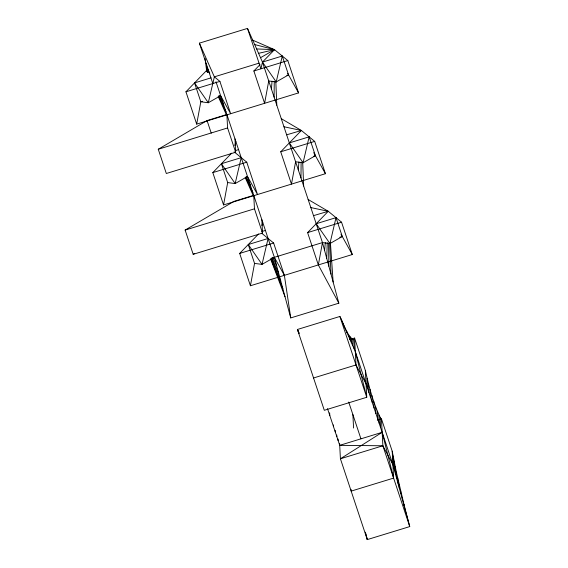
<?xml version="1.0" encoding="UTF-8"?>
<svg xmlns="http://www.w3.org/2000/svg" width="568" height="568" viewBox="0 0 568 568"><rect width="100%" height="100%" fill="white"/><g stroke="black" fill="none" stroke-linecap="round" stroke-linejoin="round"><path stroke-width="0.85" d="M274.11 97.114L274.245 81.302M300.976 177.933L301.111 162.114M326.728 258.355L327.239 242.671M271.426 89.034L272.044 81.16M298.285 169.853L298.91 161.979M324.598 250.474L325.329 242.635M252.724 40.165L274.521 49.664L287.82 60.57L298.562 92.896L196.684 124.122L200.816 101.771L194.547 82.914L211.055 77.852M281.274 118.669L301.388 130.484L314.686 141.382L325.428 173.709L223.551 204.934L227.683 182.584L221.413 163.726L241.222 157.655L235.159 183.571L227.683 182.584M308.14 199.482L328.254 211.296L341.553 222.202L352.295 254.528L250.417 285.754L254.549 263.403L248.28 244.545L268.089 238.475L262.026 264.383L254.549 263.403M215.996 81.764L274.358 257.332L290.738 317.917L338.847 303.177L318.336 264.936L322.468 242.586L262.466 62.097L247.499 28.4L199.389 43.147L212.822 83.553L214.356 76.843L199.389 43.147M212.943 82.885L208.293 102.751L200.816 101.771L202.471 101.267M247.499 28.4L260.932 68.806L262.466 62.097L282.275 56.026L276.211 81.934L268.735 80.954L264.603 103.305L253.861 70.979L260.009 64.631M309.141 136.838L315.41 155.696L303.078 162.753L289.332 142.916L309.141 136.838L303.078 162.753L295.601 161.766L291.469 184.117L280.727 151.791L301.388 130.484L283.957 126.749M336.007 217.658L342.277 236.515L329.944 243.565L316.199 223.728L336.007 217.658L329.944 243.565L322.468 242.586L272.711 257.836M234.861 145.578L235.848 141.496M261.919 225.581L262.714 222.308M196.684 124.122L185.942 91.796L206.603 70.482L207.561 67.081M366.04 383.84L356.001 364.961L354.595 338.066L365.338 370.393L366.75 397.288L324.3 410.295L297.433 329.476L339.884 316.468C343.91 324.278 346.246 333.863 352.998 339.806L354.226 339.188L354.595 338.066L349.597 339.6M254.677 44.552L274.521 49.664L262.466 62.097L276.211 81.934L288.544 74.884L282.275 56.026M223.551 204.934L212.808 172.608L231.659 153.161M250.417 285.754L239.675 253.427L258.525 233.981M318.336 264.936L307.593 232.61L328.254 211.296L310.824 207.569M351.074 489.431L351.166 491.107L393.61 478.1L382.165 432.326L340.417 458.781L367.283 539.6L409.734 526.593A184.494 14.157 73 0 1 403.997 504.462L396.35 472.058L392.204 451.205L381.455 418.879L380.972 418.914C373.325 403.741 369.058 386.922 365.338 370.393M205.062 58.369L206.603 70.482L207.348 72.072L206.603 70.482L208.534 69.275M158.266 149.249L207.071 120.572L226.88 114.502L227.583 127.949L235.663 152.245L166.325 173.496L158.266 149.249L227.583 127.949M185.132 230.068L233.938 201.391L253.747 195.321L254.464 208.818L262.53 233.065L193.191 254.315L185.132 230.068L254.464 208.818M193.191 254.315L194.718 253.42M260.52 57.709L274.521 49.664L256.622 48.94M259.093 63.133L214.356 76.843L219.901 81.387L230.644 113.714L220.625 95.701L208.293 102.751L194.547 82.914M234.115 151.826L246.768 162.199L257.51 194.526L247.492 176.513L235.159 183.571L221.413 163.726M235.642 150.563L238.539 149.576M261.784 231.623L265.405 230.395M185.942 91.796L219.901 81.387M253.861 70.979L287.82 60.57M218.155 96.461L220.625 95.701M286.897 75.388L288.544 74.884M212.808 172.608L246.768 162.199M280.727 151.791L314.686 141.382M245.845 177.017L247.492 176.513M313.763 156.207L315.41 155.696M239.675 253.427L273.634 243.019L284.376 275.345L290.738 317.917M307.593 232.61L341.553 222.202M339.799 237.275L342.277 236.515M313.55 377.969L356.001 364.961M377.294 420.157L381.455 418.879L382.868 445.774L409.734 526.593L392.907 464.652L355.298 351.514L339.884 316.468L366.75 397.288L355.298 351.514M327.502 408.605L339.714 445.34L382.165 432.326M392.907 464.652L382.868 445.774L340.417 458.781L339.628 443.658M286.648 134.829L301.388 130.484M313.515 215.648L328.254 211.296M258.575 53.328L274.521 49.664M339.714 445.34L382.868 445.774M206.582 63.602L206.603 70.482L209.088 71.327M207.398 72.065L206.603 70.482L209.833 73.13M261.628 233.171L273.634 243.019M248.28 244.545L262.026 264.383L274.358 257.332L284.376 275.345M287.699 73.357L298.562 92.896M313.714 152.643L325.428 173.709M340.999 234.222L352.295 254.528M206.603 70.482L207.455 72.008M219.333 95.85L223.316 103.781M246.327 177.259L250.616 185.913M272.64 257.332L276.488 265.213M218.538 95.949L226 111.861M245.781 177.557L252.866 192.68M218.353 96.808L226.547 115.155M245.22 177.621L253.413 195.974M271.809 257.829L278.625 273.101M299.194 333.473L297.433 329.476A163.449 12.539 73 0 0 299.009 332.969M271.568 258.994L280.755 280.99M270.794 258.44L282.885 288.878M270.773 259.462L285.015 296.759M348.709 402.045L360.936 438.83M207.071 120.572L211.253 133.168M365.302 532.315L367.283 539.6L366.424 536.306M322.468 242.586L338.847 303.177M365.352 532.195L365.998 534.665M330.448 243.118L333.125 282.019M403.997 504.462L404.061 505.712M402.265 497.49L402.371 499.485M400.632 490.752L400.781 493.649M399.098 484.255L399.304 488.21M397.671 478.022L397.941 483.183M396.35 472.058L396.691 478.59M395.143 466.385L395.562 474.429M394.043 461.01L394.554 470.716M393.063 455.948L393.667 467.45M392.204 451.205L393.61 478.1M380.084 417.601L380.61 427.661M378.849 415.016L379.303 423.728M377.322 411.282L377.727 418.985M375.59 406.603L375.966 413.681M373.744 401.221L374.106 408.087M371.87 395.413L372.239 402.485M370.073 389.47L370.478 397.181M368.447 383.72L368.902 392.438M367.07 378.444L367.595 388.505M353.694 339.77L354.176 348.965M352.132 339.309L352.43 344.996M351.109 338.265L351.329 342.497M349.931 336.682L350.087 339.664M348.596 334.573L348.702 336.512M352.877 414.59L353.58 428.038M347.119 331.946L347.176 333.054M338.074 438.993L338.159 440.669M336.767 434.996L336.852 436.742M335.191 430.288L335.276 432M333.423 424.921L333.515 426.689M329.653 412.844L329.795 415.499M261.841 219.667L262.53 233.065M234.974 138.855L235.663 152.245M329.639 243.154L330.995 274.131M302.687 162.214L303.66 186.013M275.821 81.401L276.793 105.201M328.609 243.203L328.865 266.243"/></g></svg>
